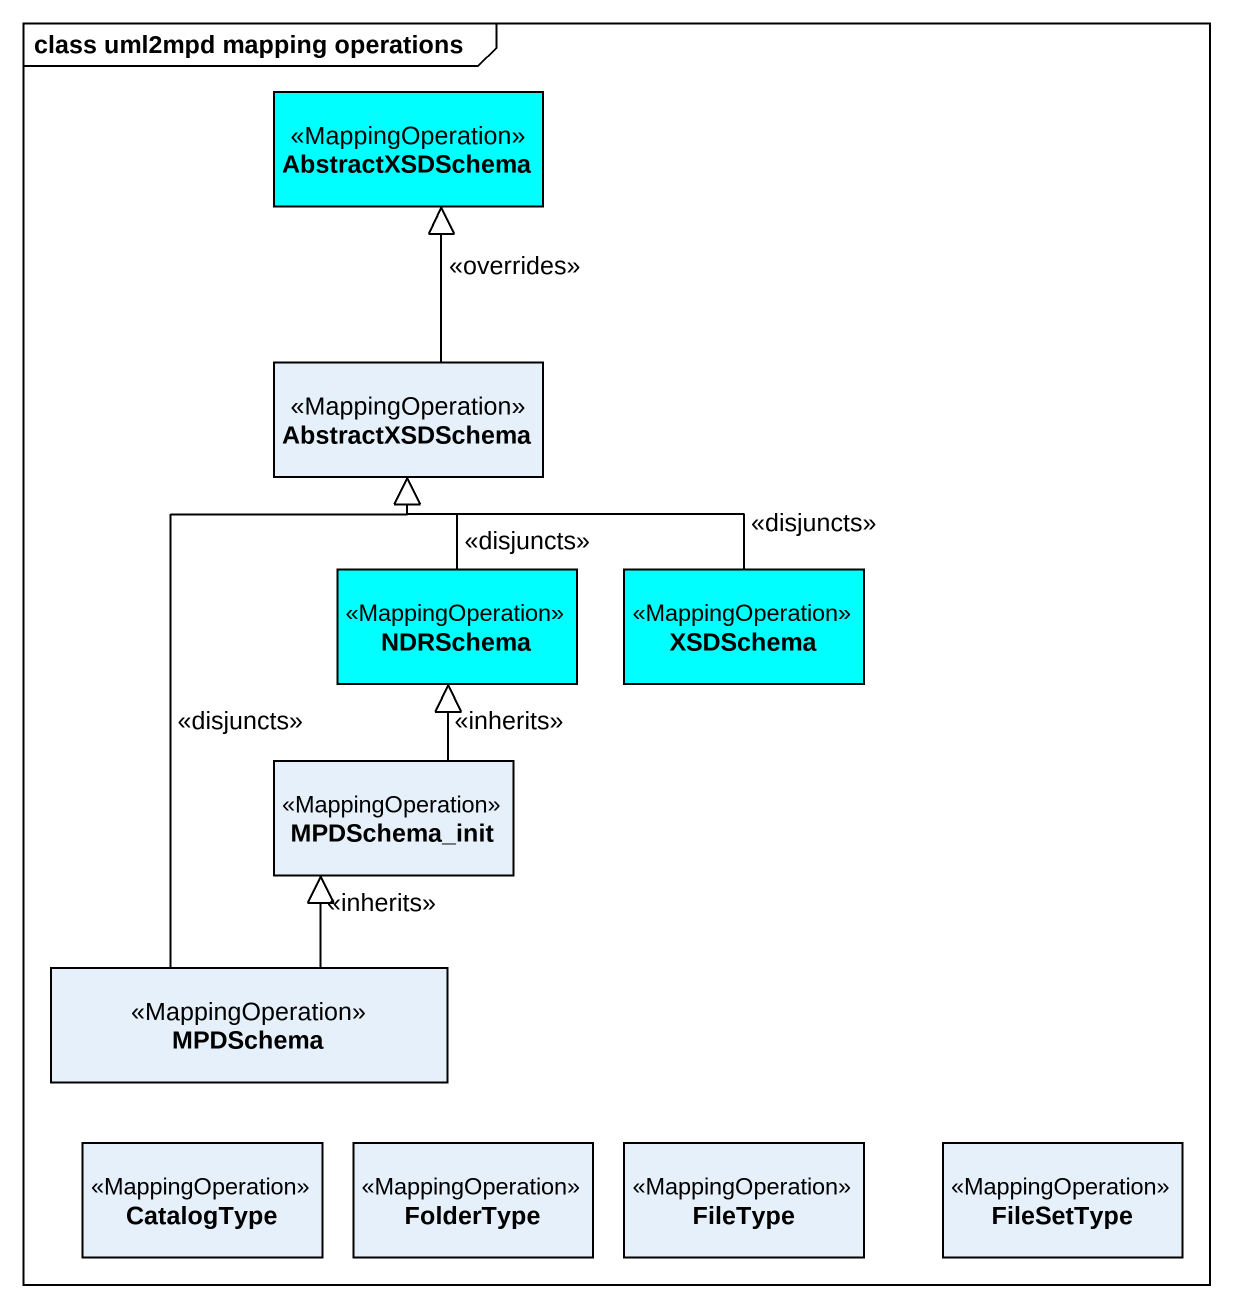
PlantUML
@startuml
mainframe class uml2mpd mapping operations
hide circle
hide empty members
class AbstractXSDSchema <<MappingOperation>> #00FFFF
class "AbstractXSDSchema" as AbstractXSDSchema_2 <<MappingOperation>>
class NDRSchema <<MappingOperation>> #00FFFF
class XSDSchema <<MappingOperation>> #00FFFF
class MPDSchema_init <<MappingOperation>>
class MPDSchema <<MappingOperation>>
class CatalogType <<MappingOperation>>
class FolderType <<MappingOperation>>
class FileType <<MappingOperation>>
class FileSetType <<MappingOperation>>
AbstractXSDSchema_2 -up-|> AbstractXSDSchema : <<overrides>>
NDRSchema -up-|> AbstractXSDSchema_2 : <<disjuncts>>
XSDSchema -up-|> AbstractXSDSchema_2 : <<disjuncts>>
MPDSchema_init -up-|> NDRSchema : <<inherits>>
MPDSchema -up-|> AbstractXSDSchema_2 : <<disjuncts>>
MPDSchema -up-|> MPDSchema_init : <<inherits>>
@enduml
